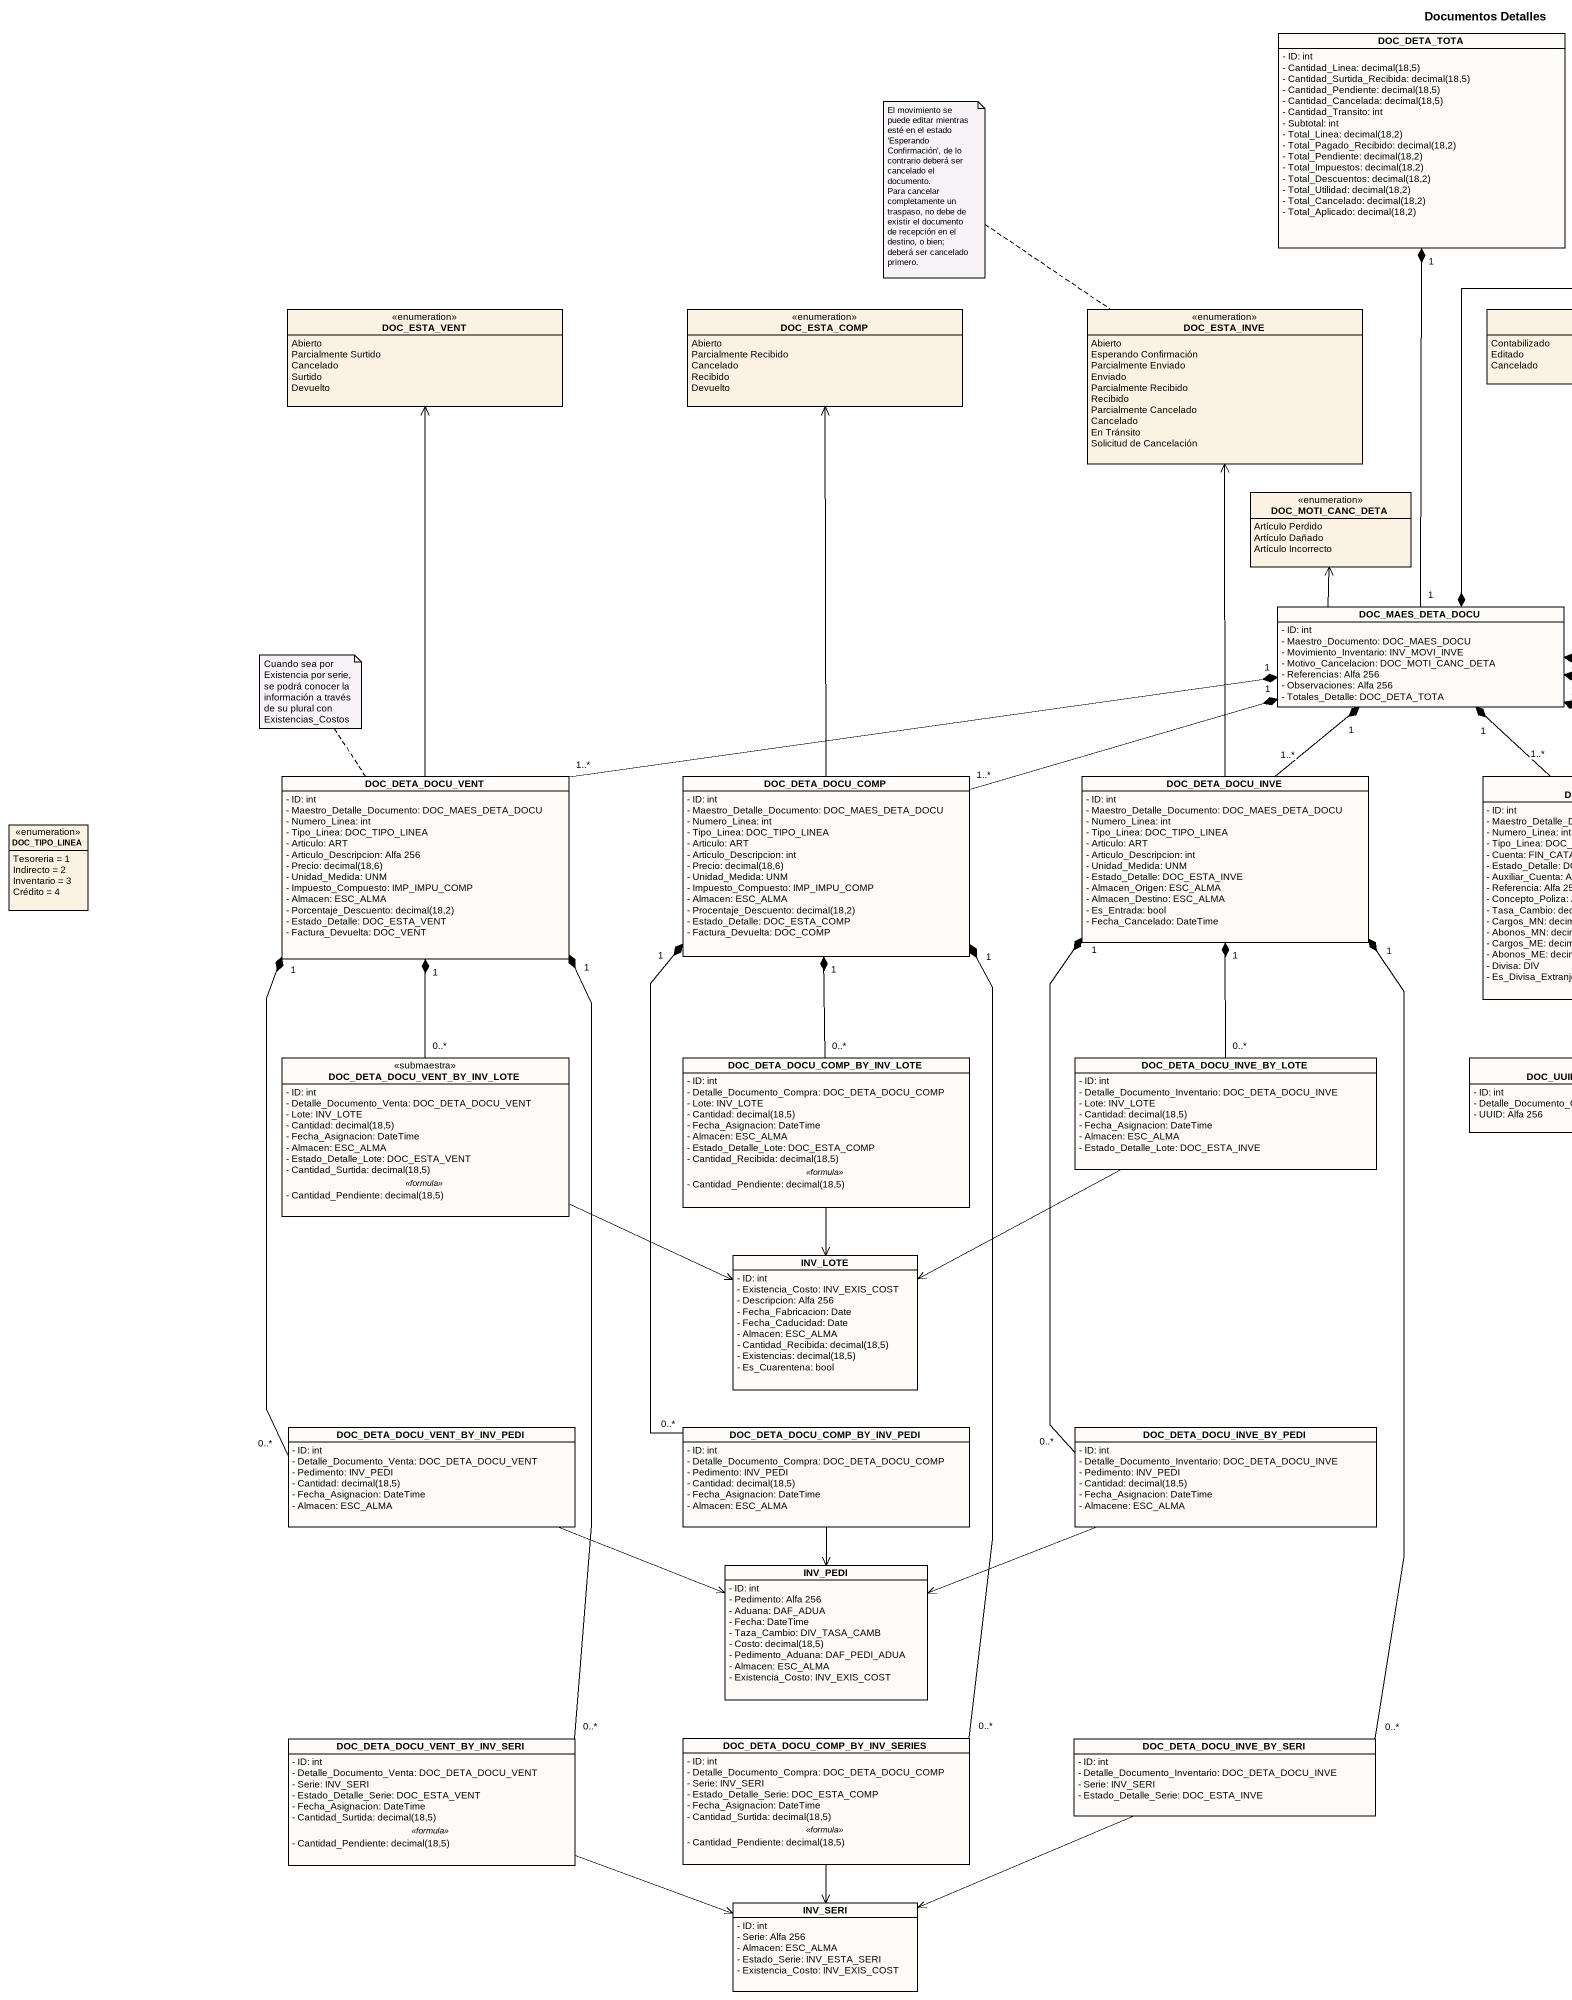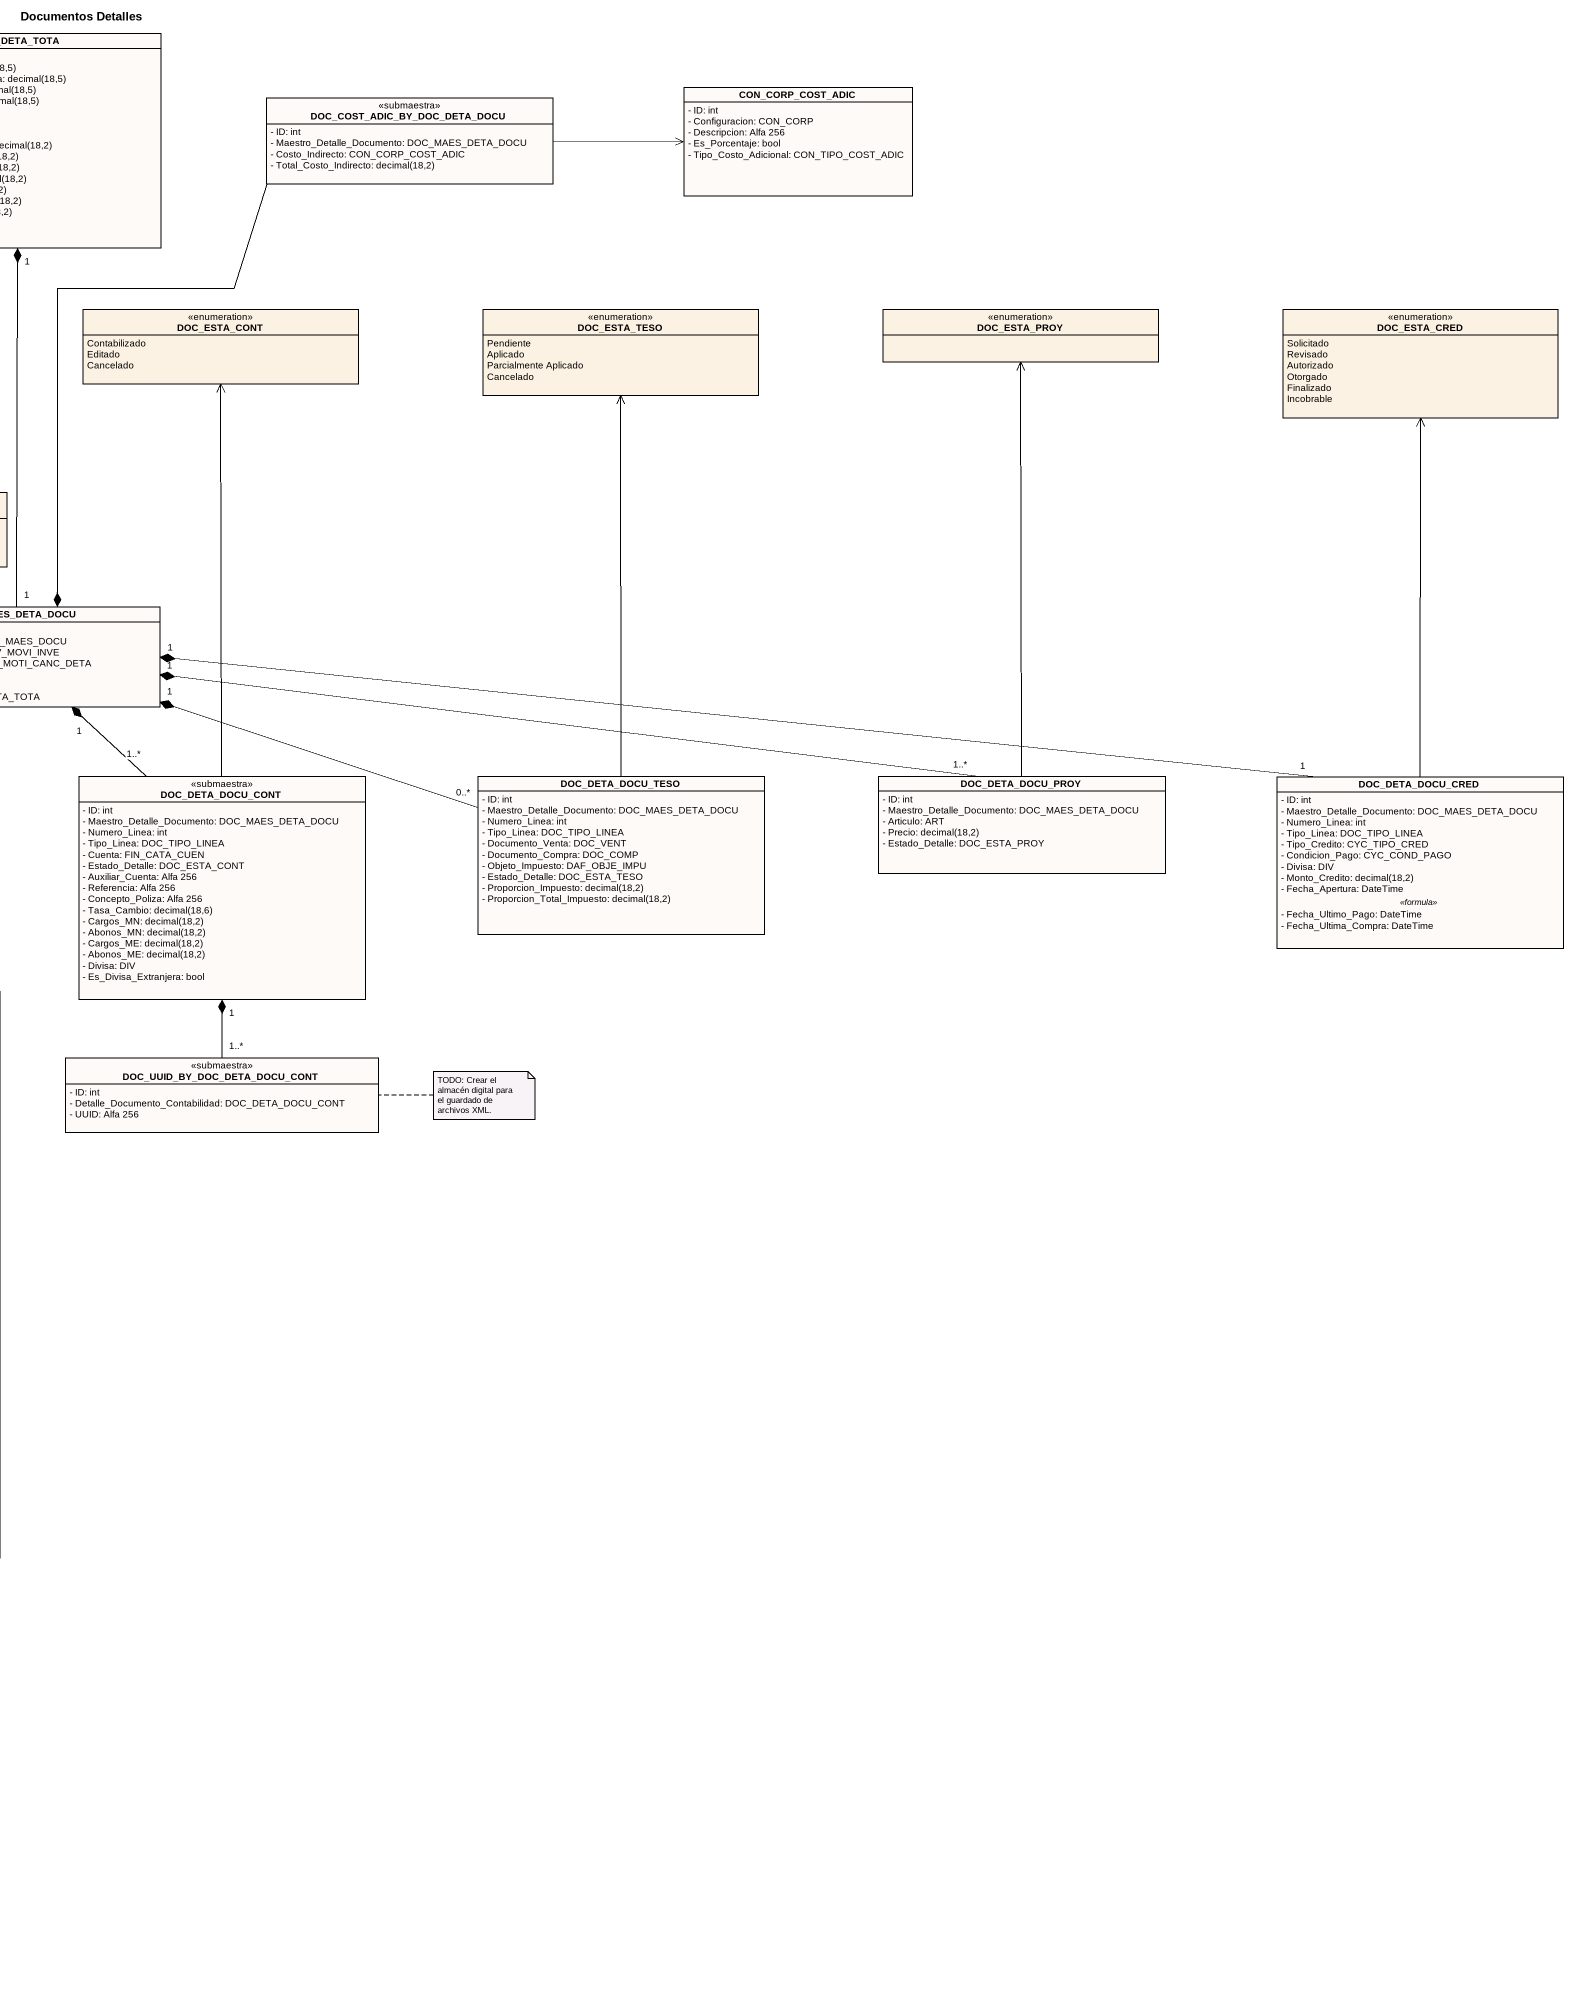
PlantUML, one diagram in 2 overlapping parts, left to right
@startuml
title Documentos Detalles
hide circle
hide empty members
skinparam classAttributeIconSize 0
class DOC_DETA_TOTA #FDFAF7 {
  - ID: int
  {field} - Cantidad_Linea: decimal(18,5)
  {field} - Cantidad_Surtida_Recibida: decimal(18,5)
  {field} - Cantidad_Pendiente: decimal(18,5)
  {field} - Cantidad_Cancelada: decimal(18,5)
  - Cantidad_Transito: int
  - Subtotal: int
  {field} - Total_Linea: decimal(18,2)
  {field} - Total_Pagado_Recibido: decimal(18,2)
  {field} - Total_Pendiente: decimal(18,2)
  {field} - Total_Impuestos: decimal(18,2)
  {field} - Total_Descuentos: decimal(18,2)
  {field} - Total_Utilidad: decimal(18,2)
  {field} - Total_Cancelado: decimal(18,2)
  {field} - Total_Aplicado: decimal(18,2)
}
class CON_CORP_COST_ADIC #FDFAF7 {
  - ID: int
  - Configuracion: CON_CORP
  - Descripcion: Alfa 256
  - Es_Porcentaje: bool
  - Tipo_Costo_Adicional: CON_TIPO_COST_ADIC
}
class "DOC_COST_ADIC_BY_DOC_DETA_DOCU" as DOC_COST_ADIC_BY_DOC_DETA <<submaestra>> #FDFAF7 {
  - ID: int
  - Maestro_Detalle_Documento: DOC_MAES_DETA_DOCU
  - Costo_Indirecto: CON_CORP_COST_ADIC
  {field} - Total_Costo_Indirecto: decimal(18,2)
}
enum DOC_ESTA_VENT {
  Abierto
  Parcialmente Surtido
  Cancelado
  Surtido
  Devuelto
}
enum DOC_ESTA_COMP {
  Abierto
  Parcialmente Recibido
  Cancelado
  Recibido
  Devuelto
}
enum DOC_ESTA_INVE {
  Abierto
  Esperando Confirmación
  Parcialmente Enviado
  Enviado
  Parcialmente Recibido
  Recibido
  Parcialmente Cancelado
  Cancelado
  En Tránsito
  Solicitud de Cancelación
}
enum DOC_ESTA_CONT {
  Contabilizado
  Editado
  Cancelado
}
enum DOC_ESTA_TESO {
  Pendiente
  Aplicado
  Parcialmente Aplicado
  Cancelado
}
enum DOC_ESTA_PROY
enum DOC_ESTA_CRED {
  Solicitado
  Revisado
  Autorizado
  Otorgado
  Finalizado
  Incobrable
}
enum DOC_MOTI_CANC_DETA {
  Artículo Perdido
  Artículo Dañado
  Artículo Incorrecto
}
class DOC_MAES_DETA_DOCU #FDFAF7 {
  - ID: int
  - Maestro_Documento: DOC_MAES_DOCU
  - Movimiento_Inventario: INV_MOVI_INVE
  - Motivo_Cancelacion: DOC_MOTI_CANC_DETA
  - Referencias: Alfa 256
  - Observaciones: Alfa 256
  - Totales_Detalle: DOC_DETA_TOTA
}
class DOC_DETA_DOCU_VENT #FDFAF7 {
  - ID: int
  - Maestro_Detalle_Documento: DOC_MAES_DETA_DOCU
  - Numero_Linea: int
  - Tipo_Linea: DOC_TIPO_LINEA
  - Articulo: ART
  - Articulo_Descripcion: Alfa 256
  {field} - Precio: decimal(18,6)
  - Unidad_Medida: UNM
  - Impuesto_Compuesto: IMP_IMPU_COMP
  - Almacen: ESC_ALMA
  {field} - Porcentaje_Descuento: decimal(18,2)
  - Estado_Detalle: DOC_ESTA_VENT
  - Factura_Devuelta: DOC_VENT
}
class DOC_DETA_DOCU_COMP #FDFAF7 {
  - ID: int
  - Maestro_Detalle_Documento: DOC_MAES_DETA_DOCU
  - Numero_Linea: int
  - Tipo_Linea: DOC_TIPO_LINEA
  - Articulo: ART
  - Articulo_Descripcion: int
  {field} - Precio: decimal(18,6)
  - Unidad_Medida: UNM
  - Impuesto_Compuesto: IMP_IMPU_COMP
  - Almacen: ESC_ALMA
  {field} - Procentaje_Descuento: decimal(18,2)
  - Estado_Detalle: DOC_ESTA_COMP
  - Factura_Devuelta: DOC_COMP
}
class DOC_DETA_DOCU_INVE #FDFAF7 {
  - ID: int
  - Maestro_Detalle_Documento: DOC_MAES_DETA_DOCU
  - Numero_Linea: int
  - Tipo_Linea: DOC_TIPO_LINEA
  - Articulo: ART
  - Articulo_Descripcion: int
  - Unidad_Medida: UNM
  - Estado_Detalle: DOC_ESTA_INVE
  - Almacen_Origen: ESC_ALMA
  - Almacen_Destino: ESC_ALMA
  - Es_Entrada: bool
  - Fecha_Cancelado: DateTime
}
class DOC_DETA_DOCU_CONT <<submaestra>> #FDFAF7 {
  - ID: int
  - Maestro_Detalle_Documento: DOC_MAES_DETA_DOCU
  - Numero_Linea: int
  - Tipo_Linea: DOC_TIPO_LINEA
  - Cuenta: FIN_CATA_CUEN
  - Estado_Detalle: DOC_ESTA_CONT
  - Auxiliar_Cuenta: Alfa 256
  - Referencia: Alfa 256
  - Concepto_Poliza: Alfa 256
  {field} - Tasa_Cambio: decimal(18,6)
  {field} - Cargos_MN: decimal(18,2)
  {field} - Abonos_MN: decimal(18,2)
  {field} - Cargos_ME: decimal(18,2)
  {field} - Abonos_ME: decimal(18,2)
  - Divisa: DIV
  - Es_Divisa_Extranjera: bool
}
class DOC_DETA_DOCU_TESO #FDFAF7 {
  - ID: int
  - Maestro_Detalle_Documento: DOC_MAES_DETA_DOCU
  - Numero_Linea: int
  - Tipo_Linea: DOC_TIPO_LINEA
  - Documento_Venta: DOC_VENT
  - Documento_Compra: DOC_COMP
  - Objeto_Impuesto: DAF_OBJE_IMPU
  - Estado_Detalle: DOC_ESTA_TESO
  {field} - Proporcion_Impuesto: decimal(18,2)
  {field} - Proporcion_Total_Impuesto: decimal(18,2)
}
class DOC_DETA_DOCU_PROY #FDFAF7 {
  - ID: int
  - Maestro_Detalle_Documento: DOC_MAES_DETA_DOCU
  - Articulo: ART
  {field} - Precio: decimal(18,2)
  - Estado_Detalle: DOC_ESTA_PROY
}
class DOC_DETA_DOCU_CRED #FDFAF7 {
  - ID: int
  - Maestro_Detalle_Documento: DOC_MAES_DETA_DOCU
  - Numero_Linea: int
  - Tipo_Linea: DOC_TIPO_LINEA
  - Tipo_Credito: CYC_TIPO_CRED
  - Condicion_Pago: CYC_COND_PAGO
  - Divisa: DIV
  {field} - Monto_Credito: decimal(18,2)
  - Fecha_Apertura: DateTime
  .. <<formula>> ..
  - Fecha_Ultimo_Pago: DateTime
  - Fecha_Ultima_Compra: DateTime
}
enum DOC_TIPO_LINEA {
  Tesoreria = 1
  Indirecto = 2
  Inventario = 3
  Crédito = 4
}
class "DOC_DETA_DOCU_VENT_BY_INV_LOTE" as DOC_DETA_DOCU_VENT_BY_INV <<submaestra>> #FDFAF7 {
  - ID: int
  - Detalle_Documento_Venta: DOC_DETA_DOCU_VENT
  - Lote: INV_LOTE
  {field} - Cantidad: decimal(18,5)
  - Fecha_Asignacion: DateTime
  - Almacen: ESC_ALMA
  - Estado_Detalle_Lote: DOC_ESTA_VENT
  {field} - Cantidad_Surtida: decimal(18,5)
  .. <<formula>> ..
  {field} - Cantidad_Pendiente: decimal(18,5)
}
class "DOC_DETA_DOCU_COMP_BY_INV_LOTE" as DOC_DETA_DOCU_COMP_BY_INV #FDFAF7 {
  - ID: int
  - Detalle_Documento_Compra: DOC_DETA_DOCU_COMP
  - Lote: INV_LOTE
  {field} - Cantidad: decimal(18,5)
  - Fecha_Asignacion: DateTime
  - Almacen: ESC_ALMA
  - Estado_Detalle_Lote: DOC_ESTA_COMP
  {field} - Cantidad_Recibida: decimal(18,5)
  .. <<formula>> ..
  {field} - Cantidad_Pendiente: decimal(18,5)
}
class DOC_DETA_DOCU_INVE_BY_LOTE #FDFAF7 {
  - ID: int
  - Detalle_Documento_Inventario: DOC_DETA_DOCU_INVE
  - Lote: INV_LOTE
  {field} - Cantidad: decimal(18,5)
  - Fecha_Asignacion: DateTime
  - Almacen: ESC_ALMA
  - Estado_Detalle_Lote: DOC_ESTA_INVE
}
class "DOC_UUID_BY_DOC_DETA_DOCU_CONT" as DOC_UUID_BY_DOC_DETA_DOCU <<submaestra>> #FDFAF7 {
  - ID: int
  - Detalle_Documento_Contabilidad: DOC_DETA_DOCU_CONT
  - UUID: Alfa 256
}
class INV_LOTE #FDFAF7 {
  - ID: int
  - Existencia_Costo: INV_EXIS_COST
  - Descripcion: Alfa 256
  - Fecha_Fabricacion: Date
  - Fecha_Caducidad: Date
  - Almacen: ESC_ALMA
  {field} - Cantidad_Recibida: decimal(18,5)
  {field} - Existencias: decimal(18,5)
  - Es_Cuarentena: bool
}
class "DOC_DETA_DOCU_VENT_BY_INV_PEDI" as DOC_DETA_DOCU_VENT_BY_INV_2 #FDFAF7 {
  - ID: int
  - Detalle_Documento_Venta: DOC_DETA_DOCU_VENT
  - Pedimento: INV_PEDI
  {field} - Cantidad: decimal(18,5)
  - Fecha_Asignacion: DateTime
  - Almacen: ESC_ALMA
}
class "DOC_DETA_DOCU_COMP_BY_INV_PEDI" as DOC_DETA_DOCU_COMP_BY_INV_2 #FDFAF7 {
  - ID: int
  - Detalle_Documento_Compra: DOC_DETA_DOCU_COMP
  - Pedimento: INV_PEDI
  {field} - Cantidad: decimal(18,5)
  - Fecha_Asignacion: DateTime
  - Almacen: ESC_ALMA
}
class DOC_DETA_DOCU_INVE_BY_PEDI #FDFAF7 {
  - ID: int
  - Detalle_Documento_Inventario: DOC_DETA_DOCU_INVE
  - Pedimento: INV_PEDI
  {field} - Cantidad: decimal(18,5)
  - Fecha_Asignacion: DateTime
  - Almacene: ESC_ALMA
}
class INV_PEDI #FDFAF7 {
  - ID: int
  - Pedimento: Alfa 256
  - Aduana: DAF_ADUA
  - Fecha: DateTime
  - Taza_Cambio: DIV_TASA_CAMB
  {field} - Costo: decimal(18,5)
  - Pedimento_Aduana: DAF_PEDI_ADUA
  - Almacen: ESC_ALMA
  - Existencia_Costo: INV_EXIS_COST
}
class "DOC_DETA_DOCU_VENT_BY_INV_SERI" as DOC_DETA_DOCU_VENT_BY_INV_3 #FDFAF7 {
  - ID: int
  - Detalle_Documento_Venta: DOC_DETA_DOCU_VENT
  - Serie: INV_SERI
  - Estado_Detalle_Serie: DOC_ESTA_VENT
  - Fecha_Asignacion: DateTime
  {field} - Cantidad_Surtida: decimal(18,5)
  .. <<formula>> ..
  {field} - Cantidad_Pendiente: decimal(18,5)
}
class "DOC_DETA_DOCU_COMP_BY_INV_SERIES" as DOC_DETA_DOCU_COMP_BY_INV_3 #FDFAF7 {
  - ID: int
  - Detalle_Documento_Compra: DOC_DETA_DOCU_COMP
  - Serie: INV_SERI
  - Estado_Detalle_Serie: DOC_ESTA_COMP
  - Fecha_Asignacion: DateTime
  {field} - Cantidad_Surtida: decimal(18,5)
  .. <<formula>> ..
  {field} - Cantidad_Pendiente: decimal(18,5)
}
class DOC_DETA_DOCU_INVE_BY_SERI #FDFAF7 {
  - ID: int
  - Detalle_Documento_Inventario: DOC_DETA_DOCU_INVE
  - Serie: INV_SERI
  - Estado_Detalle_Serie: DOC_ESTA_INVE
}
class INV_SERI #FDFAF7 {
  - ID: int
  - Serie: Alfa 256
  - Almacen: ESC_ALMA
  - Estado_Serie: INV_ESTA_SERI
  - Existencia_Costo: INV_EXIS_COST
}
DOC_COST_ADIC_BY_DOC_DETA -right-> CON_CORP_COST_ADIC
DOC_COST_ADIC_BY_DOC_DETA --* DOC_MAES_DETA_DOCU
DOC_MAES_DETA_DOCU "1" -up-* "1" DOC_DETA_TOTA
DOC_MAES_DETA_DOCU -up-> DOC_MOTI_CANC_DETA
DOC_DETA_DOCU_VENT -up-> DOC_ESTA_VENT
DOC_DETA_DOCU_VENT "1..*" -right-* "1" DOC_MAES_DETA_DOCU
DOC_DETA_DOCU_COMP -up-> DOC_ESTA_COMP
DOC_DETA_DOCU_COMP "1..*" -right-* "1" DOC_MAES_DETA_DOCU
DOC_DETA_DOCU_INVE -up-> DOC_ESTA_INVE
DOC_DETA_DOCU_INVE "1..*" -up-* "1" DOC_MAES_DETA_DOCU
DOC_DETA_DOCU_CONT -up-> DOC_ESTA_CONT
DOC_DETA_DOCU_CONT "1..*" -up-* "1" DOC_MAES_DETA_DOCU
DOC_DETA_DOCU_TESO -up-> DOC_ESTA_TESO
DOC_DETA_DOCU_TESO "0..*" -left-* "1" DOC_MAES_DETA_DOCU
DOC_DETA_DOCU_PROY -up-> DOC_ESTA_PROY
DOC_DETA_DOCU_PROY "1..*" -left-* "1" DOC_MAES_DETA_DOCU
DOC_DETA_DOCU_CRED -up-> DOC_ESTA_CRED
DOC_DETA_DOCU_CRED "1" -left-* "1" DOC_MAES_DETA_DOCU
DOC_DETA_DOCU_VENT_BY_INV "0..*" -up-* "1" DOC_DETA_DOCU_VENT
DOC_DETA_DOCU_VENT_BY_INV -right-> INV_LOTE
DOC_DETA_DOCU_COMP_BY_INV "0..*" -up-* "1" DOC_DETA_DOCU_COMP
DOC_DETA_DOCU_COMP_BY_INV --> INV_LOTE
DOC_DETA_DOCU_INVE_BY_LOTE "0..*" -up-* "1" DOC_DETA_DOCU_INVE
DOC_DETA_DOCU_INVE_BY_LOTE -left-> INV_LOTE
DOC_UUID_BY_DOC_DETA_DOCU "1..*" -up-* "1" DOC_DETA_DOCU_CONT
DOC_DETA_DOCU_VENT_BY_INV_2 "0..*" -up-* "1" DOC_DETA_DOCU_VENT
DOC_DETA_DOCU_VENT_BY_INV_2 -right-> INV_PEDI
DOC_DETA_DOCU_COMP_BY_INV_2 "0..*" -up-* "1" DOC_DETA_DOCU_COMP
DOC_DETA_DOCU_COMP_BY_INV_2 --> INV_PEDI
DOC_DETA_DOCU_INVE_BY_PEDI "0..*" -up-* "1" DOC_DETA_DOCU_INVE
DOC_DETA_DOCU_INVE_BY_PEDI -left-> INV_PEDI
DOC_DETA_DOCU_VENT_BY_INV_3 "0..*" -up-* "1" DOC_DETA_DOCU_VENT
DOC_DETA_DOCU_VENT_BY_INV_3 -right-> INV_SERI
DOC_DETA_DOCU_COMP_BY_INV_3 "0..*" -up-* "1" DOC_DETA_DOCU_COMP
DOC_DETA_DOCU_COMP_BY_INV_3 --> INV_SERI
DOC_DETA_DOCU_INVE_BY_SERI "0..*" -up-* "1" DOC_DETA_DOCU_INVE
DOC_DETA_DOCU_INVE_BY_SERI -left-> INV_SERI
note top of DOC_ESTA_INVE
  El movimiento se puede editar mientras esté en el estado 'Esperando Confirmación', de lo contrario deberá ser cancelado el documento.
  Para cancelar completamente un traspaso, no debe de existir el documento de recepción en el destino, o bien; deberá ser cancelado primero.
end note
note top of DOC_DETA_DOCU_VENT : Cuando sea por Existencia por serie, se podrá conocer la información a través de su plural con Existencias_Costos
note right of DOC_UUID_BY_DOC_DETA_DOCU : TODO: Crear el almacén digital para el guardado de archivos XML.
@enduml
